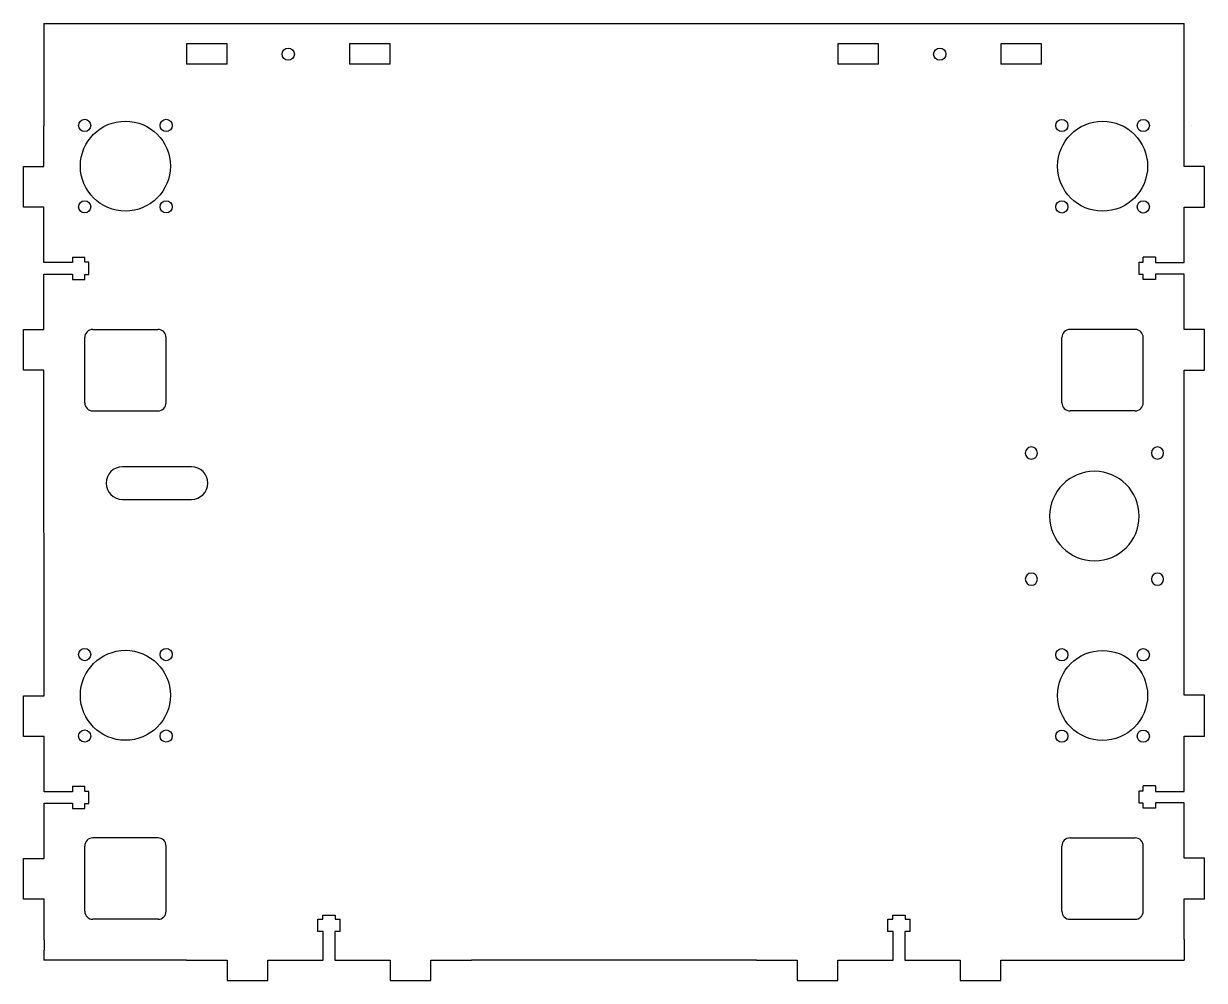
# Model space of a CAD drawing. Header units: millimetres. Extents: x -5 to 285, y -5 to 230.
import ezdxf

# ---------------------------------------------------------------- set-up
doc = ezdxf.new("R2010")
doc.units = ezdxf.units.MM
doc.layers.get('0').update_dxf_attribs({"linetype": 'CONTINUOUS', "lineweight": 25, "true_color": 0x000000})

# ---------------------------------------------------------------- blocks, each defined once
blk = doc.blocks.new('tgrips')
for p, q in [((10, 5), (20, 5)), ((10, 0), (10, 5)), ((20, 5), (20, 0)), ((50, 5), (60, 5)), ((50, 0), (50, 5)), ((60, 5), (60, 0)), ((0, 0), (10, 0)), ((20, 0), (33.58, 0)), ((33.58, 0), (33.58, -7)), ((36.4, -7), (36.4, 0)), ((36.4, 0), (50, 0)), ((60, 0), (70, 0)), ((70, 0), (70, 0)), ((32.25, -7), (32.25, -10)), ((33.58, -7), (32.25, -7)), ((37.75, -7), (36.4, -7)), ((37.75, -7), (37.75, -10)), ((32.25, -10), (33.5, -10)), ((33.5, -10), (33.5, -11)), ((33.5, -11), (36.5, -11)), ((36.5, -10), (37.75, -10)), ((36.5, -11), (36.5, -10))]:
    blk.add_line(p, q)
blk = doc.blocks.new('bearing hole and guides')
for centre, radius in [((-10, 10), 1.5), ((0, 0), 11.05), ((10, 10), 1.5), ((-10, -10), 1.5), ((10, -10), 1.5)]:
    blk.add_circle(centre, radius)
blk = doc.blocks.new('steppernema17')
for centre, radius in [((-15.495, 15.495), 1.5), ((15.495, 15.495), 1.5), ((0, 0), 11), ((-15.495, -15.495), 1.5), ((15.495, -15.495), 1.5)]:
    blk.add_circle(centre, radius)
blk = doc.blocks.new('slot')
for p, q in [((5, 5), (15, 5)), ((5, 5), (5, 0)), ((15, 0), (15, 5)), ((45, 5), (45, 0)), ((45, 5), (55, 5)), ((55, 0), (55, 5)), ((5, 0), (15, 0)), ((45, 0), (55, 0))]:
    blk.add_line(p, q)
blk.add_circle((30, 2.5), 1.5)

msp = doc.modelspace()

# ---------------------------------------------------------------- linework, layer by layer
for p, q in [((0, 230.03), (0, 204.91)), ((0, 230.03), (280, 230.03)), ((248.76, 229.91), (248.75, 229.91)), ((280, 204.91), (280, 230.03)), ((281.75, 205.03), (281.75, 205.03)), ((12, 154.91), (28, 154.91)), ((268, 154.91), (252, 154.91)), ((10, 136.91), (10, 152.91)), ((30, 136.91), (30, 152.91)), ((250, 136.91), (250, 152.91)), ((270, 136.91), (270, 152.91)), ((0.01, 74.94), (0, 134.91)), ((12, 134.91), (28, 134.91)), ((268, 134.91), (252, 134.91)), ((280, 75.03), (280, 134.91)), ((36.25, 121.15), (19.25, 121.15)), ((19.25, 113.15), (36.25, 113.15)), ((28.01, 30), (12.01, 30)), ((252, 30), (268, 30)), ((10.01, 12), (10.01, 28)), ((30.01, 12), (30.01, 28)), ((250, 12), (250, 28)), ((270, 12), (270, 28)), ((28.01, 10), (12.01, 10)), ((252, 10), (268, 10)), ((0.01, 4.94), (0, 0)), ((280, 5.03), (280, 0)), ((35, 0), (0, 0)), ((175, 0), (105, 0)), ((245, 0), (280, 0)), ((280, 0), (280, 0))]:
    msp.add_line(p, q)
for centre, radius, start, end in [((12, 152.91), 2, 90, 180), ((28, 152.91), 2, 0, 90), ((252, 152.91), 2, 90, 180), ((268, 152.91), 2, 0, 90), ((12, 136.91), 2, 180, 270), ((28, 136.91), 2, 270, 0), ((252, 136.91), 2, 180, 270), ((268, 136.91), 2, 270, 0), ((19.25, 117.15), 4, 90, 270), ((36.25, 117.15), 4, 270, 90), ((12.01, 28), 2, 90, 180), ((28.01, 28), 2, 0, 90), ((252, 28), 2, 90, 180), ((268, 28), 2, 0, 90), ((12.01, 12), 2, 180, 270), ((28.01, 12), 2, 270, 0), ((252, 12), 2, 180, 270), ((268, 12), 2, 270, 0)]:
    msp.add_arc(centre, radius, start, end)

# ---------------------------------------------------------------- block references
for name, p, rotation in [('slot', (90, 225.03), 180), ('slot', (250, 225.03), 180), ('bearing hole and guides', (20, 195.03), 90), ('bearing hole and guides', (260, 195), 90), ('tgrips', (0, 134.91), 90), ('bearing hole and guides', (20, 65.03), 90), ('bearing hole and guides', (260, 65), 90), ('tgrips', (0.01, 4.94), 90)]:
    msp.add_blockref(name, p, dxfattribs=dict(rotation=rotation))
at = {"yscale": -1, "rotation": 90}
for p in [(280, 134.91), (280, 5.03)]:
    msp.add_blockref('tgrips', p, dxfattribs=at)
at = {"yscale": -1}
for name, p in [('steppernema17', (258, 109.05)), ('tgrips', (35, 0)), ('tgrips', (175, 0))]:
    msp.add_blockref(name, p, dxfattribs=at)

doc.saveas('drawing.dxf')
